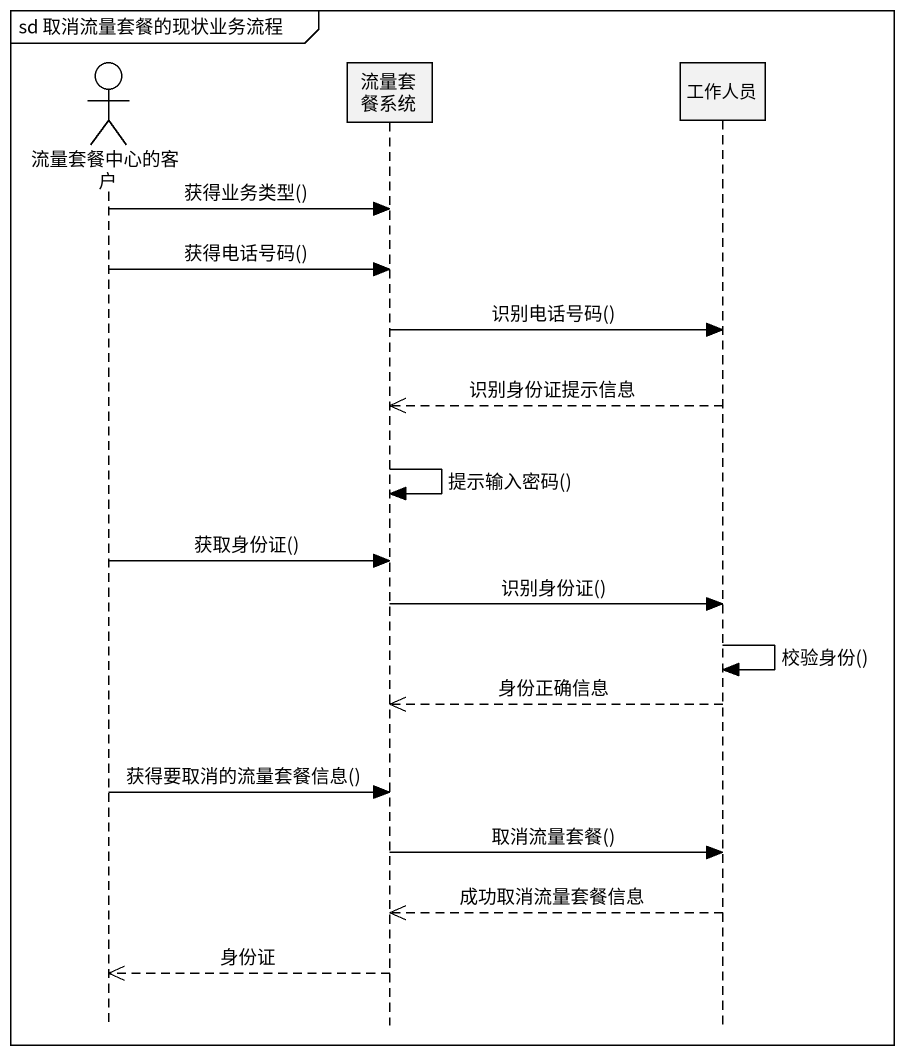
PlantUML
@startuml
mainframe sd 取消流量套餐的现状业务流程
hide footbox
actor 流量套餐中心的客户
participant 流量套餐系统
participant 工作人员

流量套餐中心的客户 -> 流量套餐系统 : 获得业务类型()
流量套餐中心的客户 -> 流量套餐系统 : 获得电话号码()
流量套餐系统 -> 工作人员 : 识别电话号码()
工作人员 -->> 流量套餐系统 : 识别身份证提示信息
流量套餐系统 -> 流量套餐系统 : 提示输入密码()
流量套餐中心的客户 -> 流量套餐系统 : 获取身份证()
流量套餐系统 -> 工作人员 : 识别身份证()
工作人员 -> 工作人员 : 校验身份()
工作人员 -->> 流量套餐系统 : 身份正确信息
流量套餐中心的客户 -> 流量套餐系统 : 获得要取消的流量套餐信息()
流量套餐系统 -> 工作人员 : 取消流量套餐()
工作人员 -->> 流量套餐系统 : 成功取消流量套餐信息
流量套餐系统 -->> 流量套餐中心的客户 : 身份证
@enduml
